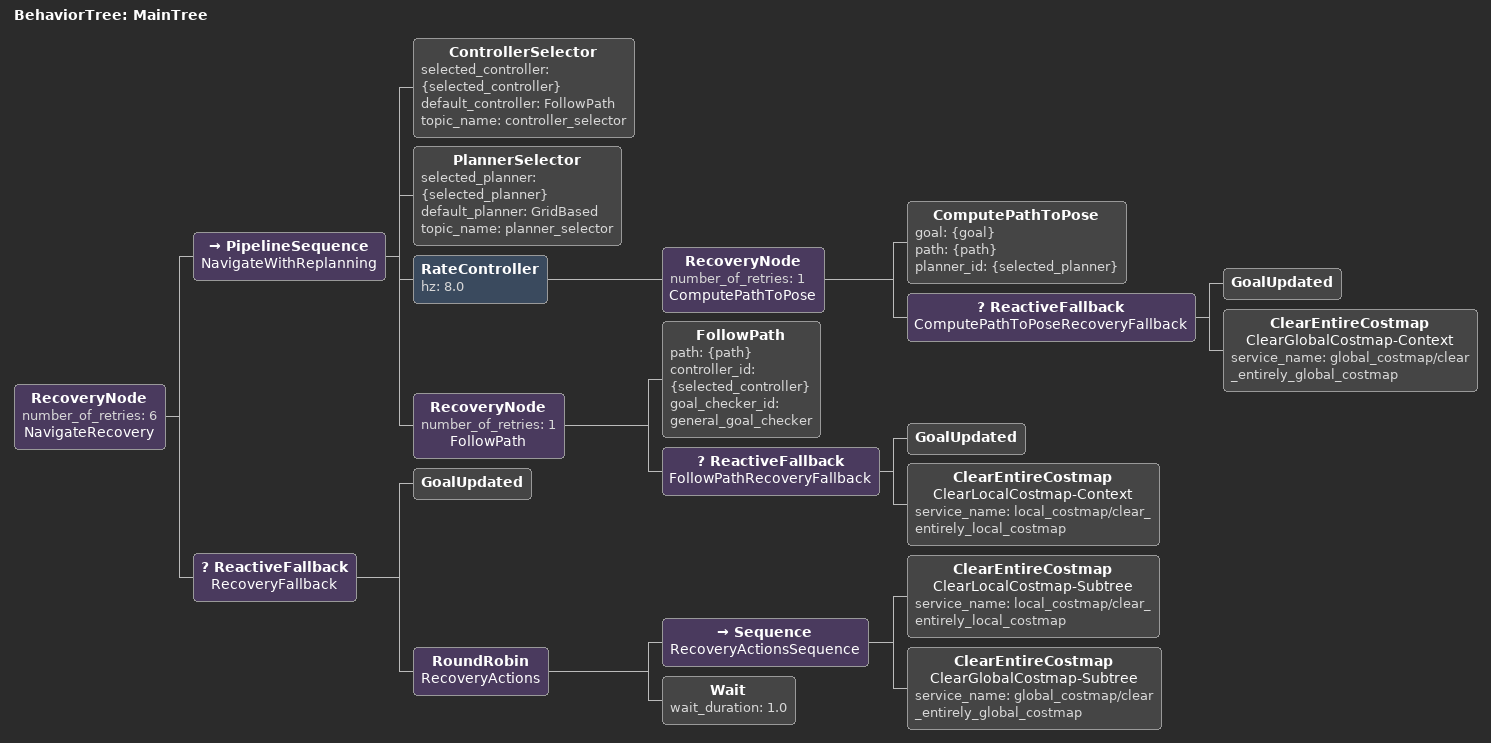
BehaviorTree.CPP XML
<root main_tree_to_execute="MainTree">
  <BehaviorTree ID="MainTree">
    <RecoveryNode number_of_retries="6" name="NavigateRecovery">
      <PipelineSequence name="NavigateWithReplanning">
        <ControllerSelector selected_controller="{selected_controller}" default_controller="FollowPath" topic_name="controller_selector"/>
        <PlannerSelector selected_planner="{selected_planner}" default_planner="GridBased" topic_name="planner_selector"/>
        <RateController hz="8.0">
          <RecoveryNode number_of_retries="1" name="ComputePathToPose">
            <ComputePathToPose goal="{goal}" path="{path}" planner_id="{selected_planner}"/>
            <ReactiveFallback name="ComputePathToPoseRecoveryFallback">
              <GoalUpdated/>
              <ClearEntireCostmap name="ClearGlobalCostmap-Context" service_name="global_costmap/clear_entirely_global_costmap"/>
            </ReactiveFallback>
          </RecoveryNode>
        </RateController>

        <RecoveryNode number_of_retries="1" name="FollowPath">
          <FollowPath path="{path}" controller_id="{selected_controller}" goal_checker_id="general_goal_checker"/>
          <ReactiveFallback name="FollowPathRecoveryFallback">
            <GoalUpdated/>
            <ClearEntireCostmap name="ClearLocalCostmap-Context" service_name="local_costmap/clear_entirely_local_costmap"/>
          </ReactiveFallback>
        </RecoveryNode>
      </PipelineSequence>

      <ReactiveFallback name="RecoveryFallback">
        <GoalUpdated/>
        <RoundRobin name="RecoveryActions">
          <Sequence name="RecoveryActionsSequence">
            <ClearEntireCostmap name="ClearLocalCostmap-Subtree" service_name="local_costmap/clear_entirely_local_costmap"/>
            <ClearEntireCostmap name="ClearGlobalCostmap-Subtree" service_name="global_costmap/clear_entirely_global_costmap"/>
          </Sequence>
          <Wait wait_duration="1.0"/>
        </RoundRobin>
      </ReactiveFallback>
    </RecoveryNode>
  </BehaviorTree>
</root>
